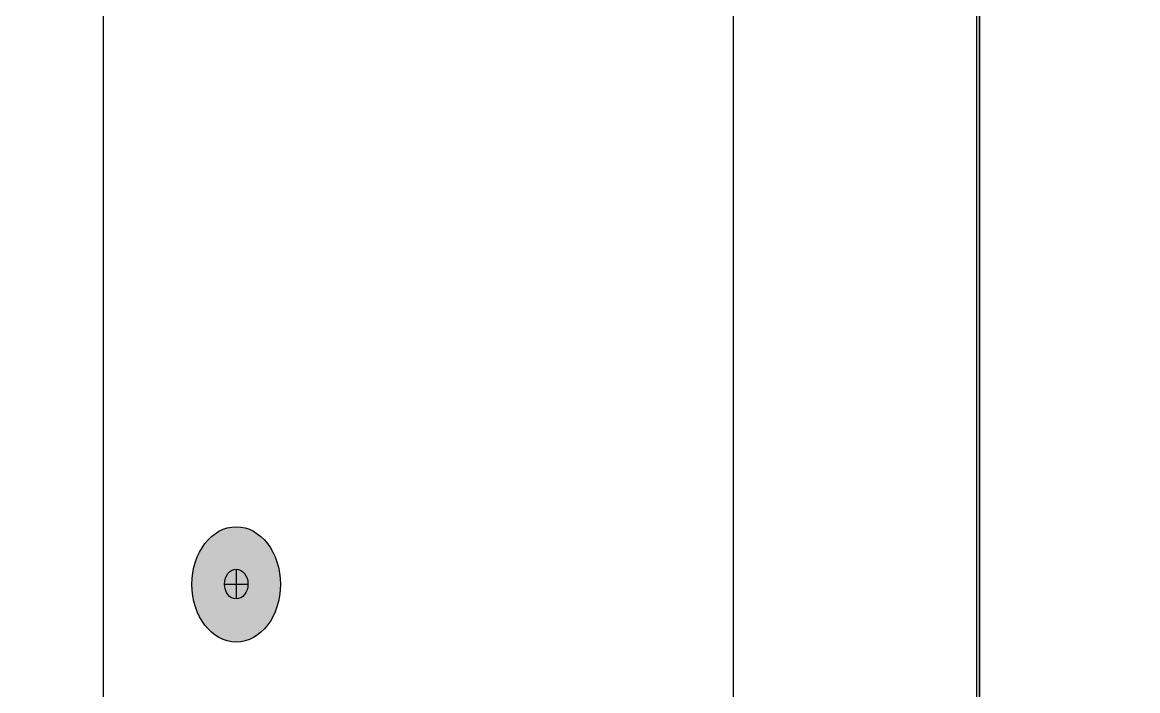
# Model space of a CAD drawing. Header units: inches. Extents: x -20.8 to 74.7, y -53.7 to 19.1.
# Drawn here: x 5.938 to 7.221, y -27.158 to -26.389 of the extents above; entities that cross this region are included whole.
import ezdxf

# ---------------------------------------------------------------- set-up
doc = ezdxf.new("R2010")
doc.units = ezdxf.units.IN
doc.header["$MEASUREMENT"] = 0
doc.layers.add('G-ANNO-TTLB', color=7, linetype='Continuous', lineweight=0)
doc.layers.add('TYVEK', color=7, linetype='Continuous', lineweight=0)

# ---------------------------------------------------------------- blocks, each defined once
blk = doc.blocks.new('Block_326')
at = {"layer": 'TYVEK', "true_color": 0x003b71, "transparency": 33554687}
h = blk.add_hatch(color=156, dxfattribs=at)
h.dxf.hatch_style = 2
edge = h.paths.add_edge_path()
edge.add_ellipse((6.184, -27.0359), major_axis=(0, 0.0664), ratio=0.766948, start_angle=0, end_angle=360)
at = {"layer": 'TYVEK', "color": 252, "lineweight": 25, "true_color": 0x838484}
for p, q in [((6.184, -27.0184), (6.184, -27.0526)), ((6.1704, -27.0355), (6.1975, -27.0355))]:
    blk.add_line(p, q, dxfattribs=at)
at = {"layer": 'TYVEK', "color": 18, "lineweight": 25, "true_color": 0x000000}
blk.add_ellipse((6.184, -27.0359), major_axis=(0, 0.0664), ratio=0.766948, dxfattribs=at)
at = {"layer": 'TYVEK', "color": 252, "lineweight": 25, "true_color": 0x838484}
blk.add_ellipse((6.184, -27.0355), major_axis=(0, 0.0171), ratio=0.788846, dxfattribs=at)
blk = doc.blocks.new('Block_321')
at = {"layer": 'TYVEK'}
blk.add_blockref('Block_326', (0, 0), dxfattribs=at)

msp = doc.modelspace()

# ---------------------------------------------------------------- hatches: boundary and pattern name
at = {"layer": 'G-ANNO-TTLB', "true_color": 0xb9529f, "transparency": 33554687}
h = msp.add_hatch(color=233, dxfattribs=at)
edge = h.paths.add_edge_path()
edge.add_spline(control_points=[(19.8832, -53.7487), (19.8832, -53.7487), (-20.8169, -53.7487), (-20.8169, -53.7487), (-20.8169, -53.7487), (-20.8169, -19.6134), (-20.8169, -19.6134), (-20.8169, -19.6134), (19.8832, -19.6134), (19.8832, -19.6134), (19.8832, -19.6134), (19.8832, -53.7487), (19.8832, -53.7487)], knot_values=[0, 0, 0, 0, 1, 1, 1, 2, 2, 2, 3, 3, 3, 4, 4, 4, 4], degree=3, periodic=0)
edge = h.paths.add_edge_path()
edge.add_spline(control_points=[(-20.6918, -19.7385), (-20.6918, -19.7385), (-20.6918, -53.6237), (-20.6918, -53.6237), (-20.6918, -53.6237), (19.7581, -53.6237), (19.7581, -53.6237), (19.7581, -53.6237), (19.7581, -19.7385), (19.7581, -19.7385), (19.7581, -19.7385), (-20.6918, -19.7385), (-20.6918, -19.7385)], knot_values=[0, 0, 0, 0, 1, 1, 1, 2, 2, 2, 3, 3, 3, 4, 4, 4, 4], degree=3, periodic=0)
edge.add_line((-20.6918, -19.7385), (-20.6918, -19.7385))

# ---------------------------------------------------------------- linework, layer by layer
at = {"layer": 'G-ANNO-TTLB'}
for points in [[(19.8832, -53.7487), (19.8832, -53.7487), (-20.8169, -53.7487), (-20.8169, -53.7487), (-20.8169, -53.7487), (-20.8169, -19.6134), (-20.8169, -19.6134), (-20.8169, -19.6134), (19.8832, -19.6134), (19.8832, -19.6134), (19.8832, -19.6134), (19.8832, -53.7487), (19.8832, -53.7487)], [(-20.6918, -19.7385), (-20.6918, -19.7385), (-20.6918, -53.6237), (-20.6918, -53.6237), (-20.6918, -53.6237), (19.7581, -53.6237), (19.7581, -53.6237), (19.7581, -53.6237), (19.7581, -19.7385), (19.7581, -19.7385), (19.7581, -19.7385), (-20.6918, -19.7385), (-20.6918, -19.7385)]]:
    msp.add_open_spline(points, degree=3, knots=[0, 0, 0, 0, 1, 1, 1, 2, 2, 2, 3, 3, 3, 4, 4, 4, 4], dxfattribs=at)
at = {"layer": 'TYVEK', "color": 18, "lineweight": 25, "true_color": 0x000000}
msp.add_line((6.0309, -23.0402), (6.0309, -29.5866), dxfattribs=at)
at = {"layer": 'TYVEK', "color": 2, "lineweight": 25, "true_color": 0xffff00}
for p, q in [((7.0365, -28.9426), (7.0365, -24.7672)), ((7.0365, -29.2933), (7.0365, -25.1071))]:
    msp.add_line(p, q, dxfattribs=at)
at = {"layer": 'TYVEK', "color": 1, "lineweight": 25, "true_color": 0xff0000}
msp.add_line((7.0393, -24.7724), (7.0393, -29.2893), dxfattribs=at)
msp.add_lwpolyline([(7.0393, -24.7747), (6.7561, -24.6094), (6.7561, -29.608), (7.0393, -29.7709)], close=True, dxfattribs=at)
at = {"layer": 'TYVEK', "color": 3, "lineweight": 25, "true_color": 0x00ff00}
msp.add_lwpolyline([(7.0393, -29.2893), (7.0393, -24.7724), (8.6308, -25.6919), (8.6308, -30.2081)], close=True, dxfattribs=at)

# ---------------------------------------------------------------- block references
at = {"layer": 'TYVEK'}
msp.add_blockref('Block_321', (0, 0), dxfattribs=at)

doc.saveas('drawing.dxf')
